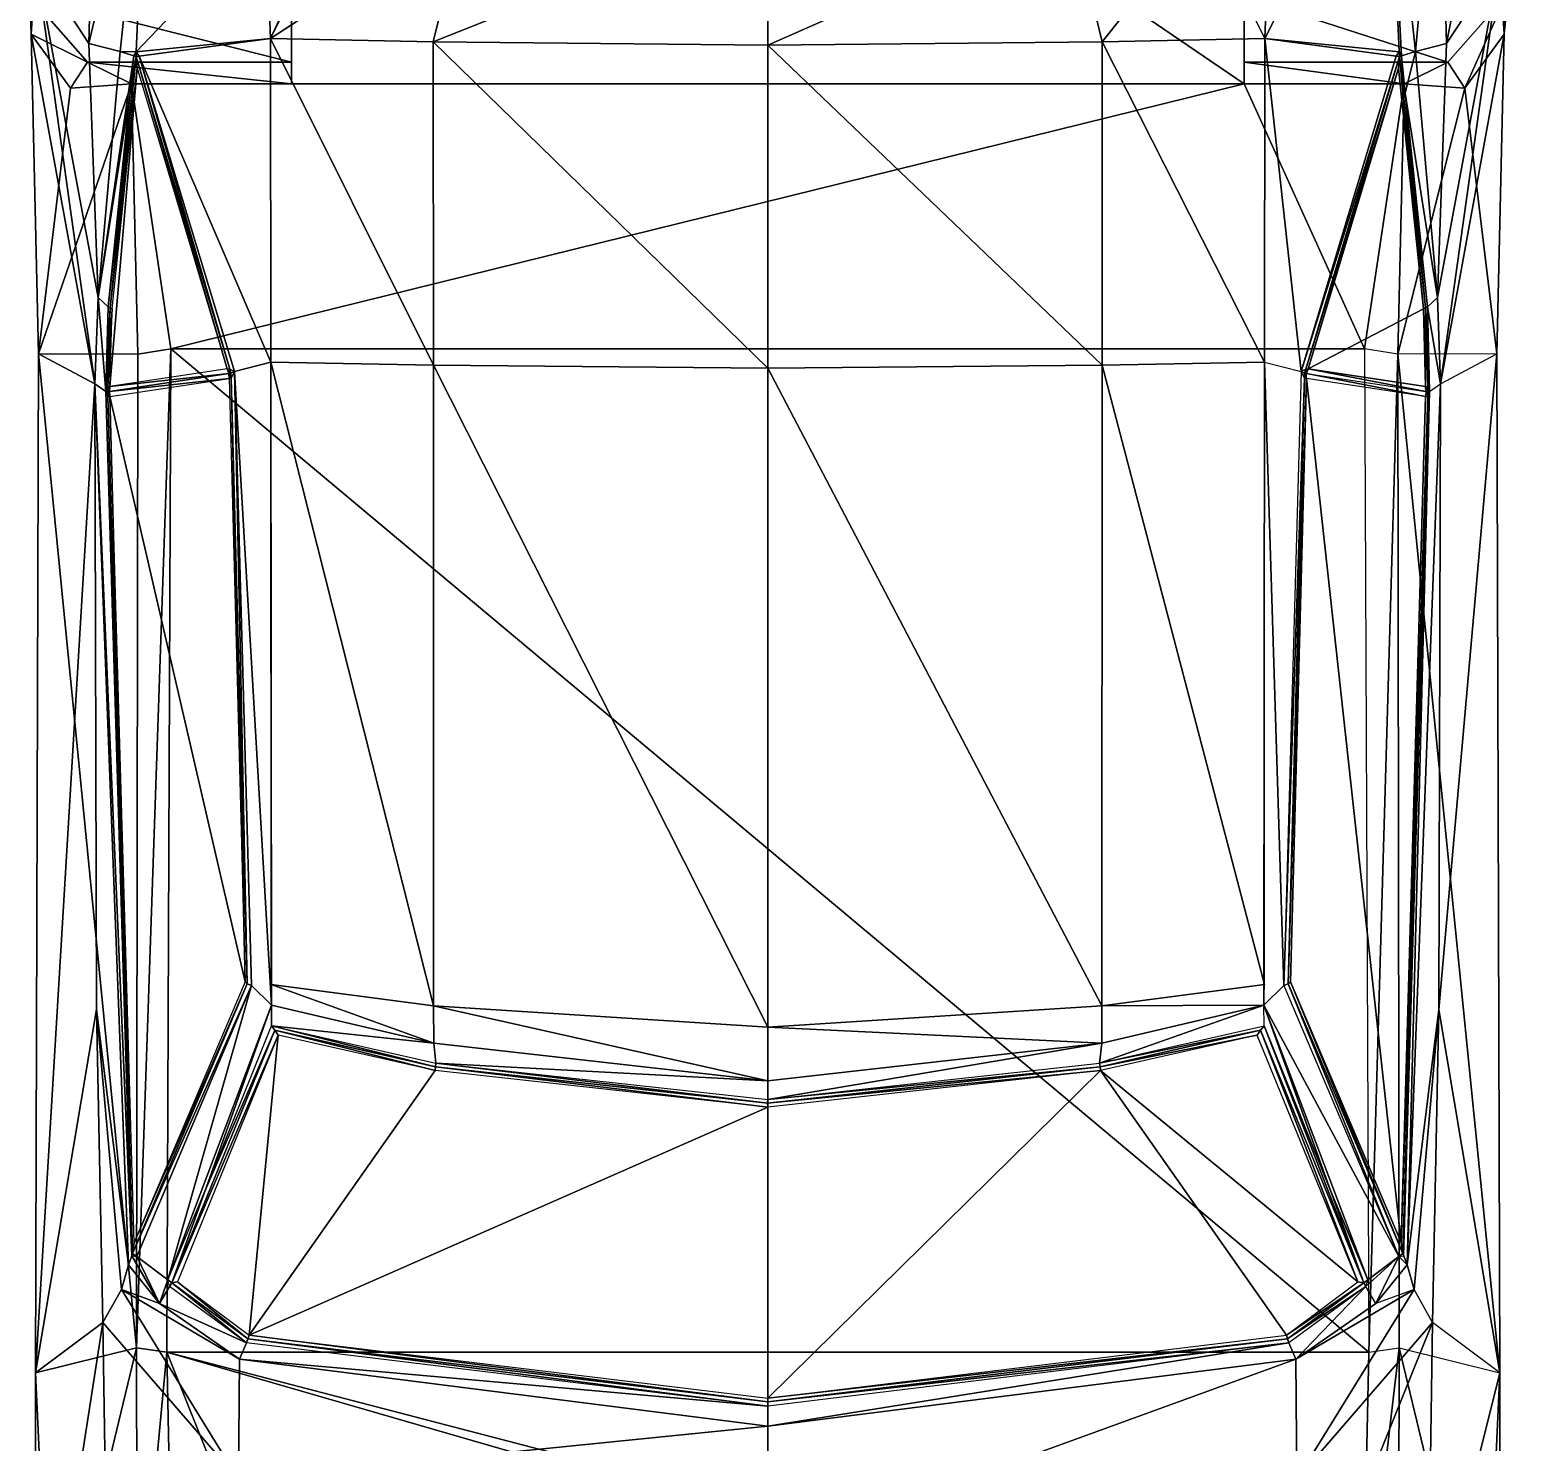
# Model space of a CAD drawing. Header units: metres. Extents: x -3 to 3, y -7.1 to 8.4.
# Drawn here: x -2.99 to 3.02, y -1.85 to 3.87 of the extents above; entities that cross this region are included whole.
import ezdxf

# ---------------------------------------------------------------- set-up
doc = ezdxf.new("R2010")
doc.units = ezdxf.units.M

msp = doc.modelspace()

# ---------------------------------------------------------------- linework, layer by layer
for points in [[(1.9286, 3.6547, -0.7685), (-1.9281, 3.6547, -0.7685), (-1.9281, 6.2809, -0.7216)], [(-1.9281, 6.2809, -0.7216), (1.9286, 6.2809, -0.7216), (1.9286, 3.6547, -0.7685)], [(-1.9281, 6.2809, -0.7216), (-1.9281, 3.6547, -0.7685), (-1.9279, 4.0088, 0.1827)], [(1.9283, 4.0088, 0.1827), (1.9285, 3.7424, -0.4258), (1.9286, 6.2809, -0.7216)], [(1.9286, 6.2809, -0.7216), (1.9285, 3.7424, -0.4258), (1.9286, 3.6547, -0.7685)], [(-2.963, 4.1471, 0.5201), (-2.7473, 3.8173, 1.2307), (-2.7209, 4.8764, 1.2929)], [(-2.5106, 4.8304, 1.3113), (-2.7209, 4.8764, 1.2929), (-2.7473, 3.8173, 1.2307)], [(2.7214, 4.8764, 1.2929), (2.5111, 4.8304, 1.3113), (2.622, 3.7855, 1.2528)], [(2.622, 3.7855, 1.2528), (2.7478, 3.8173, 1.2307), (2.7214, 4.8764, 1.2929)], [(2.9405, 4.8089, 0.7229), (2.7214, 4.8764, 1.2929), (2.7478, 3.8173, 1.2307)], [(-2.7473, 3.8173, 1.2307), (-2.6215, 3.7855, 1.2528), (-2.5106, 4.8304, 1.3113)], [(-2.5559, 3.7844, 1.3824), (-2.5106, 4.8304, 1.3113), (-2.6215, 3.7855, 1.2528)], [(-2.5559, 3.7844, 1.3824), (-2.0311, 4.3349, 2.0502), (-2.5106, 4.8304, 1.3113)], [(2.5564, 3.7844, 1.3824), (2.5111, 4.8304, 1.3113), (2.0126, 3.8371, 2.2101)], [(2.0126, 3.8371, 2.2101), (2.5111, 4.8304, 1.3113), (2.0316, 4.3349, 2.0502)], [(2.566, 3.7673, 1.366), (2.622, 3.7855, 1.2528), (2.5111, 4.8304, 1.3113)], [(2.5111, 4.8304, 1.3113), (2.5564, 3.7844, 1.3824), (2.566, 3.7673, 1.366)], [(2.7478, 3.8173, 1.2307), (2.9635, 4.1471, 0.5201), (2.9405, 4.8089, 0.7229)], [(-2.0121, 3.8371, 2.2101), (-2.0311, 4.3349, 2.0502), (-2.5559, 3.7844, 1.3824)], [(-1.7729, 4.356, 2.0915), (-2.0311, 4.3349, 2.0502), (-2.0121, 3.8371, 2.2101)], [(-2.0121, 3.8371, 2.2101), (-1.7628, 4.3383, 2.099), (-1.7729, 4.356, 2.0915)], [(-2.0121, 3.8371, 2.2101), (-1.3537, 3.8241, 2.3686), (-1.2247, 4.3516, 2.1911)], [(-1.2247, 4.3516, 2.1911), (-1.7628, 4.3383, 2.099), (-2.0121, 3.8371, 2.2101)], [(-1.3537, 3.8241, 2.3686), (0.0002, 3.8112, 2.4599), (0.0002, 4.3645, 2.2642)], [(0.0002, 4.3645, 2.2642), (-1.2247, 4.3516, 2.1911), (-1.3537, 3.8241, 2.3686)], [(1.2252, 4.3516, 2.1911), (0.0002, 4.3645, 2.2642), (0.0002, 3.8112, 2.4599)], [(0.0002, 3.8112, 2.4599), (1.3542, 3.8241, 2.3686), (1.2252, 4.3516, 2.1911)], [(1.7633, 4.3383, 2.099), (1.2252, 4.3516, 2.1911), (1.3542, 3.8241, 2.3686)], [(1.3542, 3.8241, 2.3686), (2.0126, 3.8371, 2.2101), (1.7633, 4.3383, 2.099)], [(1.7633, 4.3383, 2.099), (2.0126, 3.8371, 2.2101), (2.0316, 4.3349, 2.0502)], [(3.0185, 4.238, 0.405), (2.9635, 4.1471, 0.5201), (2.9814, 3.8551, 0.2265)], [(2.9814, 3.8551, 0.2265), (2.9879, 4.0088, 0.183), (3.0185, 4.238, 0.405)], [(-2.9874, 4.0088, 0.183), (-2.9809, 3.8551, 0.2265), (-2.963, 4.1471, 0.5201)], [(-2.963, 4.1471, 0.5201), (-2.9809, 3.8551, 0.2265), (-2.7232, 2.4393, 0.9909)], [(-2.7473, 3.8173, 1.2307), (-2.963, 4.1471, 0.5201), (-2.7105, 2.7891, 1.03)], [(-2.7105, 2.7891, 1.03), (-2.963, 4.1471, 0.5201), (-2.7232, 2.4393, 0.9909)], [(2.711, 2.7891, 1.03), (2.7237, 2.4393, 0.9909), (2.9635, 4.1471, 0.5201)], [(2.7478, 3.8173, 1.2307), (2.711, 2.7891, 1.03), (2.9635, 4.1471, 0.5201)], [(2.9635, 4.1471, 0.5201), (2.7237, 2.4393, 0.9909), (2.9814, 3.8551, 0.2265)], [(-2.9809, 3.8551, 0.2265), (-2.9874, 4.0088, 0.183), (-2.7535, 3.7424, -0.4256)], [(-1.928, 3.7424, -0.4258), (-2.7535, 3.7424, -0.4256), (-2.9874, 4.0088, 0.183)], [(-2.9874, 4.0088, 0.183), (-1.9279, 4.0088, 0.1827), (-1.928, 3.7424, -0.4258)], [(-1.9279, 4.0088, 0.1827), (-1.9281, 3.6547, -0.7685), (-1.928, 3.7424, -0.4258)], [(2.754, 3.7424, -0.4256), (1.9285, 3.7424, -0.4258), (1.9283, 4.0088, 0.1827)], [(1.9283, 4.0088, 0.1827), (2.9879, 4.0088, 0.183), (2.754, 3.7424, -0.4256)], [(2.8222, 3.6364, -0.3781), (2.754, 3.7424, -0.4256), (2.9879, 4.0088, 0.183)], [(2.9879, 4.0088, 0.183), (2.9814, 3.8551, 0.2265), (2.8222, 3.6364, -0.3781)], [(-2.9513, 2.5606, 0.1928), (-2.9809, 3.8551, 0.2265), (-2.8217, 3.6364, -0.3781)], [(-2.7535, 3.7424, -0.4256), (-2.8217, 3.6364, -0.3781), (-2.9809, 3.8551, 0.2265)], [(-2.9809, 3.8551, 0.2265), (-2.9513, 2.5606, 0.1928), (-2.7232, 2.4393, 0.9909)], [(2.9814, 3.8551, 0.2265), (2.7237, 2.4393, 0.9909), (2.9518, 2.5606, 0.1928)], [(2.9518, 2.5606, 0.1928), (2.8222, 3.6364, -0.3781), (2.9814, 3.8551, 0.2265)], [(-2.7105, 2.7891, 1.03), (-2.6215, 3.7855, 1.2528), (-2.7473, 3.8173, 1.2307)], [(-2.5656, 3.7673, 1.366), (-2.6215, 3.7855, 1.2528), (-2.7105, 2.7891, 1.03)], [(-2.6215, 3.7855, 1.2528), (-2.5656, 3.7673, 1.366), (-2.5559, 3.7844, 1.3824)], [(-2.5559, 3.7844, 1.3824), (-2.5656, 3.7673, 1.366), (-2.5568, 3.7645, 1.3838)], [(-2.544, 3.7662, 1.4032), (-2.5559, 3.7844, 1.3824), (-2.5568, 3.7645, 1.3838)], [(-2.5559, 3.7844, 1.3824), (-2.544, 3.7662, 1.4032), (-2.0121, 3.8371, 2.2101)], [(-2.0107, 2.5271, 2.3507), (-2.0121, 3.8371, 2.2101), (-2.544, 3.7662, 1.4032)], [(-2.0121, 3.8371, 2.2101), (-2.0107, 2.5271, 2.3507), (-1.353, 2.5147, 2.4714)], [(-1.353, 2.5147, 2.4714), (-1.3537, 3.8241, 2.3686), (-2.0121, 3.8371, 2.2101)], [(0.0002, 2.5023, 2.5249), (0.0002, 3.8112, 2.4599), (-1.3537, 3.8241, 2.3686)], [(-1.3537, 3.8241, 2.3686), (-1.353, 2.5147, 2.4714), (0.0002, 2.5023, 2.5249)], [(1.3535, 2.5147, 2.4714), (1.3542, 3.8241, 2.3686), (0.0002, 3.8112, 2.4599)], [(0.0002, 3.8112, 2.4599), (0.0002, 2.5023, 2.5249), (1.3535, 2.5147, 2.4714)], [(1.3542, 3.8241, 2.3686), (1.3535, 2.5147, 2.4714), (2.0112, 2.5271, 2.3507)], [(2.0112, 2.5271, 2.3507), (2.0126, 3.8371, 2.2101), (1.3542, 3.8241, 2.3686)], [(2.0126, 3.8371, 2.2101), (2.0112, 2.5271, 2.3507), (2.1591, 2.489, 2.2315)], [(2.1591, 2.489, 2.2315), (2.5445, 3.7662, 1.4032), (2.0126, 3.8371, 2.2101)], [(2.0126, 3.8371, 2.2101), (2.5445, 3.7662, 1.4032), (2.5564, 3.7844, 1.3824)], [(2.5445, 3.7662, 1.4032), (2.5573, 3.7645, 1.3838), (2.5564, 3.7844, 1.3824)], [(2.5564, 3.7844, 1.3824), (2.5573, 3.7645, 1.3838), (2.566, 3.7673, 1.366)], [(2.622, 3.7855, 1.2528), (2.566, 3.7673, 1.366), (2.5806, 3.6164, 1.33)], [(2.5806, 3.6164, 1.33), (2.711, 2.7891, 1.03), (2.622, 3.7855, 1.2528)], [(2.711, 2.7891, 1.03), (2.7478, 3.8173, 1.2307), (2.622, 3.7855, 1.2528)], [(-2.5756, 3.6547, -0.7683), (-2.8217, 3.6364, -0.3781), (-2.7535, 3.7424, -0.4256)], [(-1.9281, 3.6547, -0.7685), (-2.5756, 3.6547, -0.7683), (-2.7535, 3.7424, -0.4256)], [(-2.7535, 3.7424, -0.4256), (-1.928, 3.7424, -0.4258), (-1.9281, 3.6547, -0.7685)], [(-2.7105, 2.7891, 1.03), (-2.5801, 3.6164, 1.33), (-2.5656, 3.7673, 1.366)], [(-2.6699, 2.751, 1.1275), (-2.6621, 2.7471, 1.1455), (-2.5568, 3.7645, 1.3838)], [(-2.5568, 3.7645, 1.3838), (-2.5801, 3.6164, 1.33), (-2.6699, 2.751, 1.1275)], [(-2.5527, 3.718, 1.3915), (-2.5568, 3.7645, 1.3838), (-2.6621, 2.7471, 1.1455)], [(-2.5656, 3.7673, 1.366), (-2.5801, 3.6164, 1.33), (-2.5568, 3.7645, 1.3838)], [(-2.544, 3.7662, 1.4032), (-2.5568, 3.7645, 1.3838), (-2.1774, 2.499, 2.2066)], [(-2.5568, 3.7645, 1.3838), (-2.5527, 3.718, 1.3915), (-2.1881, 2.5004, 2.1833)], [(-2.1881, 2.5004, 2.1833), (-2.1774, 2.499, 2.2066), (-2.5568, 3.7645, 1.3838)], [(-2.544, 3.7662, 1.4032), (-2.1586, 2.489, 2.2315), (-2.0107, 2.5271, 2.3507)], [(-2.1774, 2.499, 2.2066), (-2.1586, 2.489, 2.2315), (-2.544, 3.7662, 1.4032)], [(2.5761, 3.6547, -0.7683), (1.9286, 3.6547, -0.7685), (1.9285, 3.7424, -0.4258)], [(1.9285, 3.7424, -0.4258), (2.754, 3.7424, -0.4256), (2.5761, 3.6547, -0.7683)], [(2.5573, 3.7645, 1.3838), (2.5445, 3.7662, 1.4032), (2.1591, 2.489, 2.2315)], [(2.1591, 2.489, 2.2315), (2.1779, 2.499, 2.2066), (2.5573, 3.7645, 1.3838)], [(2.5532, 3.718, 1.3915), (2.5573, 3.7645, 1.3838), (2.1779, 2.499, 2.2066)], [(2.5573, 3.7645, 1.3838), (2.5532, 3.718, 1.3915), (2.6544, 2.7432, 1.1634)], [(2.566, 3.7673, 1.366), (2.5573, 3.7645, 1.3838), (2.5806, 3.6164, 1.33)], [(2.6544, 2.7432, 1.1634), (2.6625, 2.7471, 1.1455), (2.5573, 3.7645, 1.3838)], [(2.5806, 3.6164, 1.33), (2.5573, 3.7645, 1.3838), (2.6625, 2.7471, 1.1455)], [(2.5761, 3.6547, -0.7683), (2.754, 3.7424, -0.4256), (2.8222, 3.6364, -0.3781)], [(-2.6624, 2.4285, 1.1179), (-2.6539, 2.7432, 1.1634), (-2.5527, 3.718, 1.3915)], [(-2.5527, 3.718, 1.3915), (-2.1881, 2.5004, 2.1833), (-2.6624, 2.4285, 1.1179)], [(-2.6621, 2.7471, 1.1455), (-2.6539, 2.7432, 1.1634), (-2.5527, 3.718, 1.3915)], [(2.1779, 2.499, 2.2066), (2.1886, 2.5004, 2.1833), (2.5532, 3.718, 1.3915)], [(2.6544, 2.7432, 1.1634), (2.5532, 3.718, 1.3915), (2.1886, 2.5004, 2.1833)], [(-2.5756, 3.6547, -0.7683), (-2.5501, 2.5596, -0.8299), (-2.9513, 2.5606, 0.1928)], [(-2.9513, 2.5606, 0.1928), (-2.8217, 3.6364, -0.3781), (-2.5756, 3.6547, -0.7683)], [(-2.7105, 2.7891, 1.03), (-2.6699, 2.751, 1.1275), (-2.5801, 3.6164, 1.33)], [(-2.4161, 2.5809, -1.0122), (-2.5501, 2.5596, -0.8299), (-2.5756, 3.6547, -0.7683)], [(1.9286, 3.6547, -0.7685), (-2.4161, 2.5809, -1.0122), (-2.5756, 3.6547, -0.7683)], [(-2.5756, 3.6547, -0.7683), (-1.9281, 3.6547, -0.7685), (1.9286, 3.6547, -0.7685)], [(2.4166, 2.5809, -1.0122), (-2.4161, 2.5809, -1.0122), (1.9286, 3.6547, -0.7685)], [(1.9286, 3.6547, -0.7685), (2.5761, 3.6547, -0.7683), (2.4166, 2.5809, -1.0122)], [(2.4166, 2.5809, -1.0122), (2.5761, 3.6547, -0.7683), (2.5506, 2.5596, -0.8299)], [(2.5506, 2.5596, -0.8299), (2.5761, 3.6547, -0.7683), (2.8222, 3.6364, -0.3781)], [(2.8222, 3.6364, -0.3781), (2.9518, 2.5606, 0.1928), (2.5506, 2.5596, -0.8299)], [(2.711, 2.7891, 1.03), (2.5806, 3.6164, 1.33), (2.6704, 2.751, 1.1275)], [(2.6625, 2.7471, 1.1455), (2.6704, 2.751, 1.1275), (2.5806, 3.6164, 1.33)], [(-2.7105, 2.7891, 1.03), (-2.7232, 2.4393, 0.9909), (-2.6792, 2.408, 1.0779)], [(-2.6792, 2.408, 1.0779), (-2.6699, 2.751, 1.1275), (-2.7105, 2.7891, 1.03)], [(2.7237, 2.4393, 0.9909), (2.711, 2.7891, 1.03), (2.6704, 2.751, 1.1275)], [(-2.6621, 2.7471, 1.1455), (-2.6699, 2.751, 1.1275), (-2.6792, 2.408, 1.0779)], [(-2.6792, 2.408, 1.0779), (-2.6712, 2.4268, 1.0994), (-2.6621, 2.7471, 1.1455)], [(-2.6539, 2.7432, 1.1634), (-2.6621, 2.7471, 1.1455), (-2.6712, 2.4268, 1.0994)], [(-2.6712, 2.4268, 1.0994), (-2.6624, 2.4285, 1.1179), (-2.6539, 2.7432, 1.1634)], [(2.1886, 2.5004, 2.1833), (2.6628, 2.4285, 1.1179), (2.6544, 2.7432, 1.1634)], [(2.6625, 2.7471, 1.1455), (2.6544, 2.7432, 1.1634), (2.6628, 2.4285, 1.1179)], [(2.6704, 2.751, 1.1275), (2.6625, 2.7471, 1.1455), (2.6717, 2.4268, 1.0994)], [(2.6628, 2.4285, 1.1179), (2.6717, 2.4268, 1.0994), (2.6625, 2.7471, 1.1455)], [(2.6704, 2.751, 1.1275), (2.6797, 2.408, 1.0779), (2.7237, 2.4393, 0.9909)], [(2.6717, 2.4268, 1.0994), (2.6797, 2.408, 1.0779), (2.6704, 2.751, 1.1275)], [(-2.5554, -1.4641, -0.8743), (-2.9638, -1.5659, 0.1481), (-2.9513, 2.5606, 0.1928)], [(-2.9638, -1.5659, 0.1481), (-2.7232, 2.4393, 0.9909), (-2.9513, 2.5606, 0.1928)], [(-2.9513, 2.5606, 0.1928), (-2.5501, 2.5596, -0.8299), (-2.5554, -1.4641, -0.8743)], [(-2.4161, 2.5809, -1.0122), (-2.4327, -1.4813, -1.0473), (-2.5554, -1.4641, -0.8743)], [(-2.5554, -1.4641, -0.8743), (-2.5501, 2.5596, -0.8299), (-2.4161, 2.5809, -1.0122)], [(2.4332, -1.4813, -1.0473), (-2.4327, -1.4813, -1.0473), (-2.4161, 2.5809, -1.0122)], [(-2.4161, 2.5809, -1.0122), (2.4166, 2.5809, -1.0122), (2.4332, -1.4813, -1.0473)], [(-2.0107, 2.5271, 2.3507), (-2.1586, 2.489, 2.2315), (-2.008, -0.0767, 2.2821)], [(-2.008, -0.0767, 2.2821), (-2.0102, 0.0067, 2.3129), (-2.0107, 2.5271, 2.3507)], [(-2.0107, 2.5271, 2.3507), (-2.0102, 0.0067, 2.3129), (-1.3527, -0.0794, 2.4131)], [(-1.3527, -0.0794, 2.4131), (-1.353, 2.5147, 2.4714), (-2.0107, 2.5271, 2.3507)], [(2.0107, 0.0067, 2.3129), (2.0112, 2.5271, 2.3507), (1.3535, 2.5147, 2.4714)], [(2.0085, -0.0767, 2.2821), (2.0107, 0.0067, 2.3129), (2.0112, 2.5271, 2.3507)], [(2.0112, 2.5271, 2.3507), (2.09, 0.0031, 2.2471), (2.0085, -0.0767, 2.2821)], [(2.1591, 2.489, 2.2315), (2.09, 0.0031, 2.2471), (2.0112, 2.5271, 2.3507)], [(2.5506, 2.5596, -0.8299), (2.4166, 2.5809, -1.0122), (2.4332, -1.4813, -1.0473)], [(2.4332, -1.4813, -1.0473), (2.5558, -1.4641, -0.8743), (2.5506, 2.5596, -0.8299)], [(2.9642, -1.5659, 0.1481), (2.9518, 2.5606, 0.1928), (2.5506, 2.5596, -0.8299)], [(2.5506, 2.5596, -0.8299), (2.5558, -1.4641, -0.8743), (2.9642, -1.5659, 0.1481)], [(2.7174, -0.094, 1.0081), (2.9518, 2.5606, 0.1928), (2.9642, -1.5659, 0.1481)], [(2.7237, 2.4393, 0.9909), (2.9518, 2.5606, 0.1928), (2.7174, -0.094, 1.0081)], [(-2.6624, 2.4285, 1.1179), (-2.6637, 2.4082, 1.1148), (-2.1807, 2.4815, 2.1989)], [(-2.1804, 2.4615, 2.1991), (-2.1807, 2.4815, 2.1989), (-2.6637, 2.4082, 1.1148)], [(-2.1807, 2.4815, 2.1989), (-2.1881, 2.5004, 2.1833), (-2.6624, 2.4285, 1.1179)], [(-2.1774, 2.499, 2.2066), (-2.1881, 2.5004, 2.1833), (-2.1807, 2.4815, 2.1989)], [(-2.1807, 2.4815, 2.1989), (-2.1725, 2.4827, 2.2171), (-2.1774, 2.499, 2.2066)], [(-2.172, 2.4627, 2.2173), (-2.1725, 2.4827, 2.2171), (-2.1807, 2.4815, 2.1989)], [(-2.1807, 2.4815, 2.1989), (-2.1804, 2.4615, 2.1991), (-2.172, 2.4627, 2.2173)], [(-2.172, 2.4627, 2.2173), (-2.1804, 2.4615, 2.1991), (-2.1155, 0.0184, 2.2178)], [(-2.1586, 2.489, 2.2315), (-2.1774, 2.499, 2.2066), (-2.1725, 2.4827, 2.2171)], [(-2.172, 2.4627, 2.2173), (-2.1586, 2.489, 2.2315), (-2.1725, 2.4827, 2.2171)], [(-2.1586, 2.489, 2.2315), (-2.172, 2.4627, 2.2173), (-2.107, 0.0101, 2.2361)], [(-2.1155, 0.0184, 2.2178), (-2.107, 0.0101, 2.2361), (-2.172, 2.4627, 2.2173)], [(-2.008, -0.0767, 2.2821), (-2.1586, 2.489, 2.2315), (-2.0895, 0.0031, 2.2471)], [(-2.107, 0.0101, 2.2361), (-2.0895, 0.0031, 2.2471), (-2.1586, 2.489, 2.2315)], [(0.0002, -0.1655, 2.4461), (0.0002, 2.5023, 2.5249), (-1.353, 2.5147, 2.4714)], [(-1.353, 2.5147, 2.4714), (-1.3527, -0.0794, 2.4131), (0.0002, -0.1655, 2.4461)], [(1.3532, -0.0794, 2.4131), (1.3535, 2.5147, 2.4714), (0.0002, 2.5023, 2.5249)], [(0.0002, 2.5023, 2.5249), (0.0002, -0.1655, 2.4461), (1.3532, -0.0794, 2.4131)], [(1.3535, 2.5147, 2.4714), (1.3532, -0.0794, 2.4131), (2.0107, 0.0067, 2.3129)], [(2.1725, 2.4627, 2.2173), (2.1591, 2.489, 2.2315), (2.09, 0.0031, 2.2471)], [(2.09, 0.0031, 2.2471), (2.1075, 0.0101, 2.2361), (2.1725, 2.4627, 2.2173)], [(2.1809, 2.4615, 2.1991), (2.1725, 2.4627, 2.2173), (2.1075, 0.0101, 2.2361)], [(2.1591, 2.489, 2.2315), (2.173, 2.4827, 2.2171), (2.1779, 2.499, 2.2066)], [(2.1725, 2.4627, 2.2173), (2.173, 2.4827, 2.2171), (2.1591, 2.489, 2.2315)], [(2.173, 2.4827, 2.2171), (2.1725, 2.4627, 2.2173), (2.1809, 2.4615, 2.1991)], [(2.1886, 2.5004, 2.1833), (2.1779, 2.499, 2.2066), (2.173, 2.4827, 2.2171)], [(2.173, 2.4827, 2.2171), (2.1811, 2.4815, 2.1989), (2.1886, 2.5004, 2.1833)], [(2.1809, 2.4615, 2.1991), (2.1811, 2.4815, 2.1989), (2.173, 2.4827, 2.2171)], [(2.6633, 2.3883, 1.1154), (2.1809, 2.4615, 2.1991), (2.1811, 2.4815, 2.1989)], [(2.1886, 2.5004, 2.1833), (2.1811, 2.4815, 2.1989), (2.6641, 2.4082, 1.1148)], [(2.1811, 2.4815, 2.1989), (2.6641, 2.4082, 1.1148), (2.6633, 2.3883, 1.1154)], [(2.6641, 2.4082, 1.1148), (2.6628, 2.4285, 1.1179), (2.1886, 2.5004, 2.1833)], [(-2.7169, -0.094, 1.0081), (-2.7232, 2.4393, 0.9909), (-2.9638, -1.5659, 0.1481)], [(-2.5877, -1.1282, 1.1142), (-2.7232, 2.4393, 0.9909), (-2.7169, -0.094, 1.0081)], [(-2.7232, 2.4393, 0.9909), (-2.5877, -1.1282, 1.1142), (-2.5743, -1.0923, 1.1857)], [(-2.5743, -1.0923, 1.1857), (-2.6792, 2.408, 1.0779), (-2.7232, 2.4393, 0.9909)], [(-2.6712, 2.4268, 1.0994), (-2.6792, 2.408, 1.0779), (-2.6718, 2.407, 1.0966)], [(-2.6792, 2.408, 1.0779), (-2.6712, 2.387, 1.0972), (-2.6718, 2.407, 1.0966)], [(-2.6712, 2.387, 1.0972), (-2.6792, 2.408, 1.0779), (-2.5743, -1.0923, 1.1857)], [(-2.6712, 2.4268, 1.0994), (-2.6718, 2.407, 1.0966), (-2.6637, 2.4082, 1.1148)], [(-2.6637, 2.4082, 1.1148), (-2.6718, 2.407, 1.0966), (-2.6712, 2.387, 1.0972)], [(-2.6637, 2.4082, 1.1148), (-2.6624, 2.4285, 1.1179), (-2.6712, 2.4268, 1.0994)], [(-2.6712, 2.387, 1.0972), (-2.6629, 2.3883, 1.1154), (-2.6637, 2.4082, 1.1148)], [(-2.6637, 2.4082, 1.1148), (-2.6629, 2.3883, 1.1154), (-2.1804, 2.4615, 2.1991)], [(-2.6629, 2.3883, 1.1154), (-2.1804, 2.4615, 2.1991), (-2.1155, 0.0184, 2.2178)], [(2.1075, 0.0101, 2.2361), (2.116, 0.0184, 2.2178), (2.1809, 2.4615, 2.1991)], [(2.1809, 2.4615, 2.1991), (2.116, 0.0184, 2.2178), (2.5642, -1.0372, 1.2219)], [(2.5642, -1.0372, 1.2219), (2.6633, 2.3883, 1.1154), (2.1809, 2.4615, 2.1991)], [(2.6797, 2.408, 1.0779), (2.6717, 2.387, 1.0972), (2.5711, -1.0826, 1.2051)], [(2.5711, -1.0826, 1.2051), (2.5747, -1.0923, 1.1857), (2.6797, 2.408, 1.0779)], [(2.5881, -1.1282, 1.1142), (2.5747, -1.0923, 1.1857), (2.6797, 2.408, 1.0779)], [(2.6797, 2.408, 1.0779), (2.7237, 2.4393, 0.9909), (2.5881, -1.1282, 1.1142)], [(2.7237, 2.4393, 0.9909), (2.7174, -0.094, 1.0081), (2.5881, -1.1282, 1.1142)], [(2.6628, 2.4285, 1.1179), (2.6641, 2.4082, 1.1148), (2.6723, 2.407, 1.0966)], [(2.6723, 2.407, 1.0966), (2.6717, 2.4268, 1.0994), (2.6628, 2.4285, 1.1179)], [(2.6723, 2.407, 1.0966), (2.6641, 2.4082, 1.1148), (2.6633, 2.3883, 1.1154)], [(2.6633, 2.3883, 1.1154), (2.6717, 2.387, 1.0972), (2.6723, 2.407, 1.0966)], [(2.6717, 2.4268, 1.0994), (2.6723, 2.407, 1.0966), (2.6797, 2.408, 1.0779)], [(2.6797, 2.408, 1.0779), (2.6723, 2.407, 1.0966), (2.6717, 2.387, 1.0972)], [(-2.6629, 2.3883, 1.1154), (-2.6712, 2.387, 1.0972), (-2.5706, -1.0826, 1.2051)], [(-2.5743, -1.0923, 1.1857), (-2.5706, -1.0826, 1.2051), (-2.6712, 2.387, 1.0972)], [(-2.1155, 0.0184, 2.2178), (-2.5638, -1.0372, 1.2219), (-2.6629, 2.3883, 1.1154)], [(-2.5706, -1.0826, 1.2051), (-2.5638, -1.0372, 1.2219), (-2.6629, 2.3883, 1.1154)], [(2.6717, 2.387, 1.0972), (2.6633, 2.3883, 1.1154), (2.5642, -1.0372, 1.2219)], [(2.5642, -1.0372, 1.2219), (2.5711, -1.0826, 1.2051), (2.6717, 2.387, 1.0972)], [(-2.5638, -1.0372, 1.2219), (-2.5706, -1.0826, 1.2051), (-2.107, 0.0101, 2.2361)], [(-2.0895, 0.0031, 2.2471), (-2.107, 0.0101, 2.2361), (-2.5706, -1.0826, 1.2051)], [(-2.5706, -1.0826, 1.2051), (-2.5543, -1.0949, 1.2047), (-2.0895, 0.0031, 2.2471)], [(-2.107, 0.0101, 2.2361), (-2.1155, 0.0184, 2.2178), (-2.5638, -1.0372, 1.2219)], [(-2.4285, -1.1895, 1.2021), (-2.0895, 0.0031, 2.2471), (-2.5543, -1.0949, 1.2047)], [(-2.008, -0.0767, 2.2821), (-2.0895, 0.0031, 2.2471), (-2.4285, -1.1895, 1.2021)], [(-2.0102, 0.0067, 2.3129), (-2.008, -0.0767, 2.2821), (-1.3517, -0.2299, 2.359)], [(-1.3517, -0.2299, 2.359), (-1.3527, -0.0794, 2.4131), (-2.0102, 0.0067, 2.3129)], [(2.0085, -0.0767, 2.2821), (2.0107, 0.0067, 2.3129), (1.3532, -0.0794, 2.4131)], [(2.09, 0.0031, 2.2471), (2.5548, -1.0949, 1.2047), (2.0085, -0.0767, 2.2821)], [(2.1075, 0.0101, 2.2361), (2.09, 0.0031, 2.2471), (2.5548, -1.0949, 1.2047)], [(2.116, 0.0184, 2.2178), (2.1075, 0.0101, 2.2361), (2.5711, -1.0826, 1.2051)], [(2.5548, -1.0949, 1.2047), (2.5711, -1.0826, 1.2051), (2.1075, 0.0101, 2.2361)], [(2.5711, -1.0826, 1.2051), (2.5642, -1.0372, 1.2219), (2.116, 0.0184, 2.2178)], [(-2.9638, -1.5659, 0.1481), (-2.6909, -1.3623, 1.0246), (-2.7169, -0.094, 1.0081)], [(-2.6159, -1.2283, 1.0476), (-2.5877, -1.1282, 1.1142), (-2.7169, -0.094, 1.0081)], [(-2.6909, -1.3623, 1.0246), (-2.6159, -1.2283, 1.0476), (-2.7169, -0.094, 1.0081)], [(-2.4285, -1.1895, 1.2021), (-2.2777, -0.8266, 1.5618), (-2.008, -0.0767, 2.2821)], [(-2.008, -0.0767, 2.2821), (-2.2777, -0.8266, 1.5618), (-2.0089, -0.1609, 2.2037)], [(-1.3517, -0.2299, 2.359), (-2.008, -0.0767, 2.2821), (-2.0089, -0.1609, 2.2037)], [(0.0002, -0.3831, 2.3687), (0.0002, -0.1655, 2.4461), (-1.3527, -0.0794, 2.4131)], [(-1.3527, -0.0794, 2.4131), (-1.3517, -0.2299, 2.359), (0.0002, -0.3831, 2.3687)], [(1.3521, -0.2299, 2.359), (1.3532, -0.0794, 2.4131), (0.0002, -0.1655, 2.4461)], [(2.0085, -0.0767, 2.2821), (1.3521, -0.2299, 2.359), (1.3438, -0.3114, 2.2871)], [(1.3438, -0.3114, 2.2871), (2.0094, -0.1609, 2.2037), (2.0085, -0.0767, 2.2821)], [(1.3532, -0.0794, 2.4131), (1.3521, -0.2299, 2.359), (2.0085, -0.0767, 2.2821)], [(2.2782, -0.8266, 1.5618), (2.0094, -0.1609, 2.2037), (2.0085, -0.0767, 2.2821)], [(2.429, -1.1895, 1.2021), (2.2782, -0.8266, 1.5618), (2.0085, -0.0767, 2.2821)], [(2.0085, -0.0767, 2.2821), (2.5548, -1.0949, 1.2047), (2.429, -1.1895, 1.2021)], [(2.5881, -1.1282, 1.1142), (2.7174, -0.094, 1.0081), (2.6164, -1.2283, 1.0476)], [(2.6164, -1.2283, 1.0476), (2.7174, -0.094, 1.0081), (2.6914, -1.3623, 1.0246)], [(2.9642, -1.5659, 0.1481), (2.6914, -1.3623, 1.0246), (2.7174, -0.094, 1.0081)], [(-2.4125, -1.2015, 1.2017), (-1.9945, -0.1782, 2.1912), (-1.9812, -0.1984, 2.1822)], [(-1.9945, -0.1782, 2.1912), (-2.4125, -1.2015, 1.2017), (-2.2777, -0.8266, 1.5618)], [(-2.2777, -0.8266, 1.5618), (-2.0089, -0.1609, 2.2037), (-1.9945, -0.1782, 2.1912)], [(-2.0089, -0.1609, 2.2037), (-1.3434, -0.3114, 2.2871), (-1.3517, -0.2299, 2.359)], [(-2.0089, -0.1609, 2.2037), (-1.3434, -0.3114, 2.2871), (-1.3449, -0.326, 2.2735)], [(-1.3449, -0.326, 2.2735), (-1.9945, -0.1782, 2.1912), (-2.0089, -0.1609, 2.2037)], [(-1.9945, -0.1782, 2.1912), (-1.3449, -0.326, 2.2735), (-1.3466, -0.3415, 2.2609)], [(-1.3466, -0.3415, 2.2609), (-1.9812, -0.1984, 2.1822), (-1.9945, -0.1782, 2.1912)], [(0.0002, -0.1655, 2.4461), (0.0002, -0.3831, 2.3687), (1.3521, -0.2299, 2.359)], [(1.3438, -0.3114, 2.2871), (2.0094, -0.1609, 2.2037), (1.9949, -0.1782, 2.1912)], [(1.9949, -0.1782, 2.1912), (1.3454, -0.326, 2.2735), (1.3438, -0.3114, 2.2871)], [(1.3454, -0.326, 2.2735), (1.9949, -0.1782, 2.1912), (1.9817, -0.1984, 2.1822)], [(2.3895, -1.1974, 1.2145), (1.9817, -0.1984, 2.1822), (1.9949, -0.1782, 2.1912)], [(2.413, -1.2015, 1.2017), (1.9949, -0.1782, 2.1912), (2.0094, -0.1609, 2.2037)], [(1.9949, -0.1782, 2.1912), (2.413, -1.2015, 1.2017), (2.3895, -1.1974, 1.2145)], [(2.0094, -0.1609, 2.2037), (2.2782, -0.8266, 1.5618), (2.413, -1.2015, 1.2017)], [(-1.9812, -0.1984, 2.1822), (-2.3891, -1.1974, 1.2145), (-2.4125, -1.2015, 1.2017)], [(-1.9812, -0.1984, 2.1822), (-2.3891, -1.1974, 1.2145), (-2.0991, -1.4123, 1.2633)], [(-2.0991, -1.4123, 1.2633), (-1.3466, -0.3415, 2.2609), (-1.9812, -0.1984, 2.1822)], [(0.0002, -0.3831, 2.3687), (-1.3517, -0.2299, 2.359), (-1.3434, -0.3114, 2.2871)], [(1.3521, -0.2299, 2.359), (0.0002, -0.3831, 2.3687), (0.0002, -0.4588, 2.3019)], [(0.0002, -0.4588, 2.3019), (1.3438, -0.3114, 2.2871), (1.3521, -0.2299, 2.359)], [(1.9817, -0.1984, 2.1822), (1.3471, -0.3415, 2.2609), (1.3454, -0.326, 2.2735)], [(2.3895, -1.1974, 1.2145), (1.9817, -0.1984, 2.1822), (1.3471, -0.3415, 2.2609)], [(0.0002, -0.4892, 2.2757), (-1.3466, -0.3415, 2.2609), (-2.0991, -1.4123, 1.2633)], [(0.0002, -0.4892, 2.2757), (-1.3466, -0.3415, 2.2609), (-1.3449, -0.326, 2.2735)], [(0.0007, -0.4738, 2.2886), (-1.3449, -0.326, 2.2735), (-1.3434, -0.3114, 2.2871)], [(-1.3449, -0.326, 2.2735), (0.0007, -0.4738, 2.2886), (0.0002, -0.4892, 2.2757)], [(-1.3434, -0.3114, 2.2871), (0.0002, -0.4588, 2.3019), (0.0002, -0.3831, 2.3687)], [(-1.3434, -0.3114, 2.2871), (0.0002, -0.4588, 2.3019), (0.0007, -0.4738, 2.2886)], [(1.3454, -0.326, 2.2735), (-0.0002, -0.4738, 2.2886), (0.0002, -0.4588, 2.3019)], [(-0.0002, -0.4738, 2.2886), (1.3454, -0.326, 2.2735), (1.3471, -0.3415, 2.2609)], [(1.3471, -0.3415, 2.2609), (0.0002, -0.4892, 2.2757), (-0.0002, -0.4738, 2.2886)], [(0.0002, -0.4588, 2.3019), (1.3438, -0.3114, 2.2871), (1.3454, -0.326, 2.2735)], [(1.3471, -0.3415, 2.2609), (0.0002, -0.4892, 2.2757), (0.0002, -1.6674, 1.2848)], [(0.0002, -1.6674, 1.2848), (2.0996, -1.4123, 1.2633), (1.3471, -0.3415, 2.2609)], [(1.3471, -0.3415, 2.2609), (2.0996, -1.4123, 1.2633), (2.3895, -1.1974, 1.2145)], [(0.0002, -0.4588, 2.3019), (-0.0002, -0.4738, 2.2886), (0.0002, -0.4892, 2.2757)], [(0.0007, -0.4738, 2.2886), (0.0002, -0.4588, 2.3019), (0.0002, -0.4892, 2.2757)], [(-2.0991, -1.4123, 1.2633), (0.0002, -1.6674, 1.2848), (0.0002, -0.4892, 2.2757)], [(-2.4125, -1.2015, 1.2017), (-2.4285, -1.1895, 1.2021), (-2.2777, -0.8266, 1.5618)], [(2.429, -1.1895, 1.2021), (2.413, -1.2015, 1.2017), (2.2782, -0.8266, 1.5618)], [(-2.6159, -1.2283, 1.0476), (-2.4619, -1.2849, 1.1348), (-2.5877, -1.1282, 1.1142)], [(-2.5743, -1.0923, 1.1857), (-2.5877, -1.1282, 1.1142), (-2.4619, -1.2849, 1.1348)], [(-2.5743, -1.0923, 1.1857), (-2.5543, -1.0949, 1.2047), (-2.5706, -1.0826, 1.2051)], [(-2.4619, -1.2849, 1.1348), (-2.5543, -1.0949, 1.2047), (-2.5743, -1.0923, 1.1857)], [(-2.4285, -1.1895, 1.2021), (-2.5543, -1.0949, 1.2047), (-2.4619, -1.2849, 1.1348)], [(2.4214, -1.2157, 1.1904), (2.429, -1.1895, 1.2021), (2.5548, -1.0949, 1.2047)], [(2.5548, -1.0949, 1.2047), (2.4623, -1.2849, 1.1348), (2.4214, -1.2157, 1.1904)], [(2.5881, -1.1282, 1.1142), (2.4623, -1.2849, 1.1348), (2.5548, -1.0949, 1.2047)], [(2.4623, -1.2849, 1.1348), (2.5881, -1.1282, 1.1142), (2.6164, -1.2283, 1.0476)], [(2.5747, -1.0923, 1.1857), (2.5711, -1.0826, 1.2051), (2.5548, -1.0949, 1.2047)], [(2.5548, -1.0949, 1.2047), (2.5747, -1.0923, 1.1857), (2.5881, -1.1282, 1.1142)], [(-2.4619, -1.2849, 1.1348), (-2.4209, -1.2157, 1.1904), (-2.4285, -1.1895, 1.2021)], [(-2.4125, -1.2015, 1.2017), (-2.4209, -1.2157, 1.1904), (-2.4285, -1.1895, 1.2021)], [(-2.1041, -1.4275, 1.2501), (-2.4125, -1.2015, 1.2017), (-2.3891, -1.1974, 1.2145)], [(-2.3891, -1.1974, 1.2145), (-2.0991, -1.4123, 1.2633), (-2.1041, -1.4275, 1.2501)], [(2.0996, -1.4123, 1.2633), (2.3895, -1.1974, 1.2145), (2.413, -1.2015, 1.2017)], [(2.4214, -1.2157, 1.1904), (2.413, -1.2015, 1.2017), (2.429, -1.1895, 1.2021)], [(-2.6909, -1.3623, 1.0246), (-2.1423, -1.9968, 1.073), (-2.6159, -1.2283, 1.0476)], [(-2.6159, -1.2283, 1.0476), (-2.1376, -1.5103, 1.1835), (-2.4619, -1.2849, 1.1348)], [(-2.1423, -1.9968, 1.073), (-2.1376, -1.5103, 1.1835), (-2.6159, -1.2283, 1.0476)], [(-2.1097, -1.4438, 1.2387), (-2.4209, -1.2157, 1.1904), (-2.4619, -1.2849, 1.1348)], [(-2.1097, -1.4438, 1.2387), (-2.4209, -1.2157, 1.1904), (-2.4125, -1.2015, 1.2017)], [(-2.4125, -1.2015, 1.2017), (-2.1041, -1.4275, 1.2501), (-2.1097, -1.4438, 1.2387)], [(2.413, -1.2015, 1.2017), (2.1046, -1.4275, 1.2501), (2.0996, -1.4123, 1.2633)], [(2.1046, -1.4275, 1.2501), (2.413, -1.2015, 1.2017), (2.4214, -1.2157, 1.1904)], [(2.4214, -1.2157, 1.1904), (2.1102, -1.4438, 1.2387), (2.1046, -1.4275, 1.2501)], [(2.4214, -1.2157, 1.1904), (2.1102, -1.4438, 1.2387), (2.1381, -1.5103, 1.1835)], [(2.1381, -1.5103, 1.1835), (2.4623, -1.2849, 1.1348), (2.4214, -1.2157, 1.1904)], [(2.1427, -1.9968, 1.073), (2.6164, -1.2283, 1.0476), (2.1381, -1.5103, 1.1835)], [(2.6164, -1.2283, 1.0476), (2.4623, -1.2849, 1.1348), (2.1381, -1.5103, 1.1835)], [(2.6914, -1.3623, 1.0246), (2.6164, -1.2283, 1.0476), (2.1427, -1.9968, 1.073)], [(-2.4619, -1.2849, 1.1348), (-2.1376, -1.5103, 1.1835), (-2.1097, -1.4438, 1.2387)], [(-2.9645, -3.117, 0.1399), (-2.6703, -2.7383, 1.0399), (-2.6909, -1.3623, 1.0246)], [(-2.6909, -1.3623, 1.0246), (-2.9638, -1.5659, 0.1481), (-2.9645, -3.117, 0.1399)], [(-2.1423, -1.9968, 1.073), (-2.6909, -1.3623, 1.0246), (-2.6703, -2.7383, 1.0399)], [(2.1359, -2.7431, 1.0449), (2.6708, -2.7383, 1.0399), (2.6914, -1.3623, 1.0246)], [(2.6914, -1.3623, 1.0246), (2.1427, -1.9968, 1.073), (2.1359, -2.7431, 1.0449)], [(2.9642, -1.5659, 0.1481), (2.6914, -1.3623, 1.0246), (2.6708, -2.7383, 1.0399)], [(0.0002, -1.7003, 1.262), (-2.1097, -1.4438, 1.2387), (-2.1041, -1.4275, 1.2501)], [(0.0004, -1.6828, 1.2719), (-2.1041, -1.4275, 1.2501), (-2.0991, -1.4123, 1.2633)], [(-2.1041, -1.4275, 1.2501), (0.0004, -1.6828, 1.2719), (0.0002, -1.7003, 1.262)], [(-2.0991, -1.4123, 1.2633), (0.0002, -1.6674, 1.2848), (0.0004, -1.6828, 1.2719)], [(0.0001, -1.6828, 1.2719), (2.1046, -1.4275, 1.2501), (2.1102, -1.4438, 1.2387)], [(2.1046, -1.4275, 1.2501), (0.0001, -1.6828, 1.2719), (0.0002, -1.6674, 1.2848)], [(0.0002, -1.6674, 1.2848), (2.0996, -1.4123, 1.2633), (2.1046, -1.4275, 1.2501)], [(-2.9638, -1.5659, 0.1481), (-2.5554, -1.4641, -0.8743), (-2.9021, -2.905, -0.2316)], [(-2.5554, -1.4641, -0.8743), (-2.5526, -2.7722, -0.8951), (-2.9021, -2.905, -0.2316)], [(-2.5526, -2.7722, -0.8951), (-2.5554, -1.4641, -0.8743), (-2.4327, -1.4813, -1.0473)], [(-2.4327, -1.4813, -1.0473), (-2.4067, -2.7434, -1.0926), (-2.5526, -2.7722, -0.8951)], [(-2.4327, -1.4813, -1.0473), (2.4332, -1.4813, -1.0473), (2.4072, -2.7434, -1.0926)], [(2.4072, -2.7434, -1.0926), (1.9287, -2.7434, -1.0927), (-2.4327, -1.4813, -1.0473)], [(-2.4327, -1.4813, -1.0473), (1.9287, -2.7434, -1.0927), (-1.9282, -2.7434, -1.0927)], [(-1.9282, -2.7434, -1.0927), (-2.4067, -2.7434, -1.0926), (-2.4327, -1.4813, -1.0473)], [(0.0002, -1.7003, 1.262), (-2.1097, -1.4438, 1.2387), (-2.1376, -1.5103, 1.1835)], [(2.1102, -1.4438, 1.2387), (0.0002, -1.7003, 1.262), (0.0001, -1.6828, 1.2719)], [(0.0002, -1.7819, 1.2159), (2.1381, -1.5103, 1.1835), (2.1102, -1.4438, 1.2387)], [(2.1102, -1.4438, 1.2387), (0.0002, -1.7003, 1.262), (0.0002, -1.7819, 1.2159)], [(2.4072, -2.7434, -1.0926), (2.4332, -1.4813, -1.0473), (2.5558, -1.4641, -0.8743)], [(2.5558, -1.4641, -0.8743), (2.553, -2.7722, -0.8951), (2.4072, -2.7434, -1.0926)], [(2.5558, -1.4641, -0.8743), (2.9025, -2.905, -0.2316), (2.553, -2.7722, -0.8951)], [(2.9642, -1.5659, 0.1481), (2.9025, -2.905, -0.2316), (2.5558, -1.4641, -0.8743)], [(-2.1423, -1.9968, 1.073), (0.0002, -1.7819, 1.2159), (-2.1376, -1.5103, 1.1835)], [(-2.1376, -1.5103, 1.1835), (0.0002, -1.7819, 1.2159), (0.0002, -1.7003, 1.262)], [(2.1427, -1.9968, 1.073), (2.1381, -1.5103, 1.1835), (0.0002, -2.2876, 1.1754)], [(0.0002, -2.2876, 1.1754), (2.1381, -1.5103, 1.1835), (0.0002, -1.7819, 1.2159)], [(-2.9638, -1.5659, 0.1481), (-2.9021, -2.905, -0.2316), (-2.9645, -3.117, 0.1399)], [(2.6708, -2.7383, 1.0399), (2.9649, -3.117, 0.1399), (2.9642, -1.5659, 0.1481)], [(2.9642, -1.5659, 0.1481), (2.9649, -3.117, 0.1399), (2.9025, -2.905, -0.2316)], [(0.0002, -1.6674, 1.2848), (0.0001, -1.6828, 1.2719), (0.0002, -1.7003, 1.262)], [(0.0004, -1.6828, 1.2719), (0.0002, -1.6674, 1.2848), (0.0002, -1.7003, 1.262)], [(0.0002, -2.2876, 1.1754), (0.0002, -1.7819, 1.2159), (-2.1423, -1.9968, 1.073)]]:
    msp.add_3dface(points)

doc.saveas('drawing.dxf')
